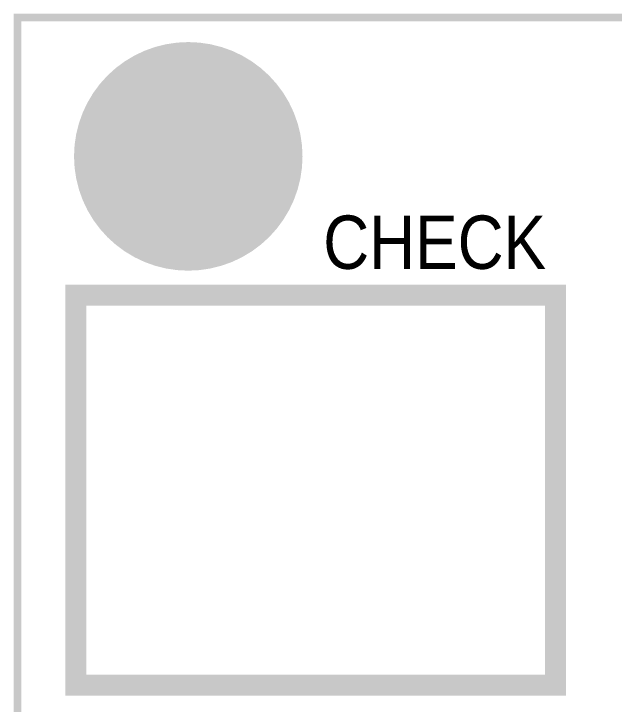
# Model space of a CAD drawing. Header units: inches. Extents: x 15 to 148, y 10 to 111.
# Drawn here: x 128.444 to 129.657, y 103.555 to 104.949 of the extents above; entities that cross this region are included whole.
import ezdxf

# ---------------------------------------------------------------- set-up
doc = ezdxf.new("R2010")
doc.units = ezdxf.units.IN
doc.header["$MEASUREMENT"] = 0
doc.layers.add('BLK_12AWG', color=7, linetype='Continuous')

# ---------------------------------------------------------------- blocks, each defined once
blk = doc.blocks.new('EPAD')
at = {"const_width": 0.5}
blk.add_lwpolyline([(-0.25, 0, 1), (0.25, 0, 1)], format="xyb", close=True, dxfattribs=at)
blk = doc.blocks.new('CEGHHMI')
for points, const_width in [([(116.8256322709622, 102.1278772091128), (124.6606162709622, 102.1278772091128), (124.6606162709622, 106.2617352091128), (116.8256322709622, 106.2617352091128), (116.8256322709622, 102.1278772091128)], 0.008), ([(116.8256322709622, 102.1278772091128), (124.6606162709622, 102.1278772091128), (124.6606162709622, 106.2617352091128), (116.8256322709622, 106.2617352091128), (116.8256322709622, 102.1278772091128)], 0.008), ([(116.8256322709622, 102.1278772091128), (124.6606162709622, 102.1278772091128), (124.6606162709622, 106.2617352091128), (116.8256322709622, 106.2617352091128), (116.8256322709622, 102.1278772091128)], 0.008), ([(116.8867732709622, 105.5609482091128), (117.3907102709622, 105.5609482091128), (117.3907102709622, 105.9703972091128), (116.8867732709622, 105.9703972091128), (116.8867732709622, 105.5609482091128)], 0.022), ([(116.8867732709622, 105.5609482091128), (117.3907102709622, 105.5609482091128), (117.3907102709622, 105.9703972091128), (116.8867732709622, 105.9703972091128), (116.8867732709622, 105.5609482091128)], 0.022), ([(116.8867732709622, 105.5609482091128), (117.3907102709622, 105.5609482091128), (117.3907102709622, 105.9703972091128), (116.8867732709622, 105.9703972091128), (116.8867732709622, 105.5609482091128)], 0.022)]:
    blk.add_lwpolyline(points, dxfattribs=dict(const_width=const_width))
at = {"xscale": 0.24, "yscale": 0.24}
blk.add_blockref('EPAD', (117.0048842709622, 106.1160662091128), dxfattribs=at)
at = {"width": 0.892857}
blk.add_text('CHECK', height=0.056, dxfattribs=at).set_placement((117.1466162709622, 105.9979482091128))
blk.add_text('CHECK', height=0.056, dxfattribs=at).set_placement((117.1466162709622, 105.9979482091128))
blk.add_text('CHECK', height=0.056, dxfattribs=at).set_placement((117.1466162709622, 105.9979482091128))

msp = doc.modelspace()

# ---------------------------------------------------------------- block references
at = {"layer": 'BLK_12AWG', "xscale": 1.92375, "yscale": 1.92375, "zscale": 1.92375}
msp.add_blockref('CEGHHMI', (-96.29147135997835, -99.47948265004621), dxfattribs=at)

doc.saveas('drawing.dxf')
